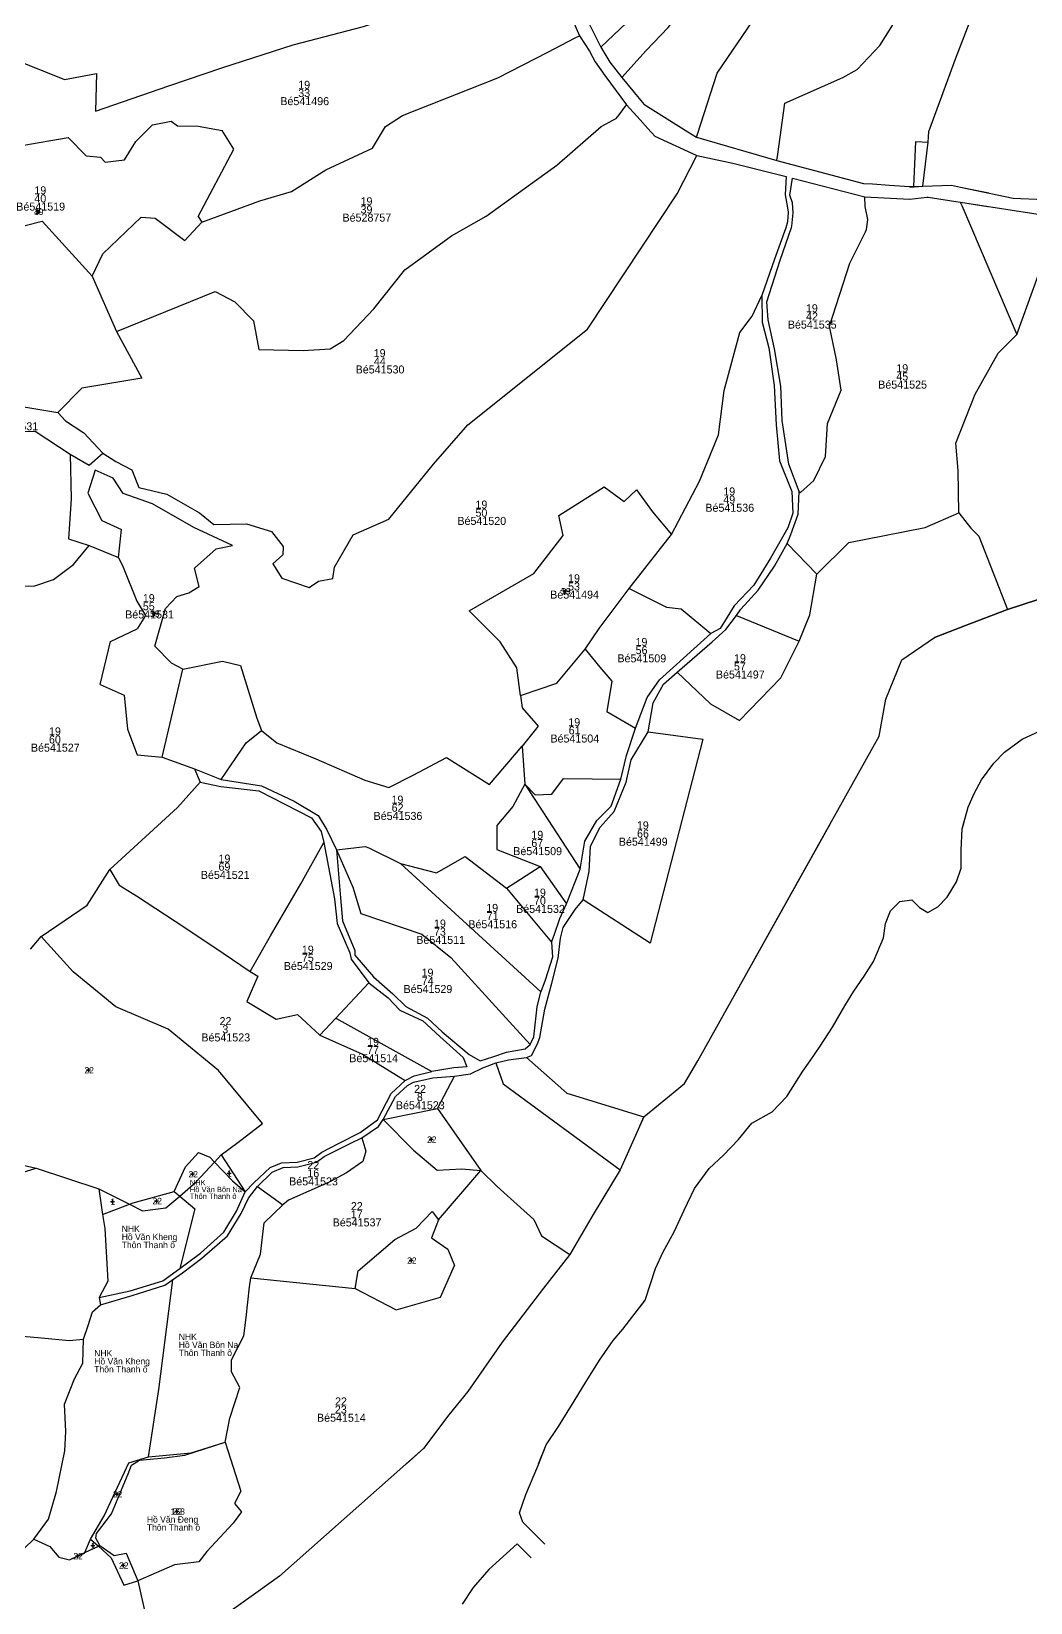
# Model space of a CAD drawing. Extents: x 542152 to 549455, y 1817764 to 1827825.
# Drawn here: x 545419 to 546044, y 1819713 to 1820695 of the extents above; entities that cross this region are included whole.
import ezdxf

# ---------------------------------------------------------------- set-up
doc = ezdxf.new("R2010")
doc.units = 0
for name, color, linetype in [('Level 10', 7, 'Continuous'), ('Level 11', 7, 'Continuous'), ('Level 15', 7, 'Continuous'), ('Level 19', 7, 'Continuous'), ('Level 20', 7, 'Continuous'), ('Level 23', 7, 'Continuous'), ('Level 30', 7, 'Continuous'), ('Level 32', 7, 'Continuous')]:
    doc.layers.add(name, color=color, linetype=linetype)

msp = doc.modelspace()

# ---------------------------------------------------------------- linework, layer by layer
at = {"layer": 'Level 10'}
for p, q in [((545515.12, 1820564.35), (545525.9, 1820575.88)), ((545523.47, 1820579.52), (545525.9, 1820575.88)), ((545457.39, 1820542.11), (545472.4, 1820507.58)), ((545443.53, 1820430.87), (545455.34, 1820424.03)), ((545501.05, 1820241.54), (545513.94, 1820296.64)), ((545418.67, 1820121.51), (545425.34, 1820129.55)), ((545639.13, 1820015.09), (545673.22, 1820021.88)), ((545673.22, 1820021.88), (545700.31, 1819983.13)), ((545533.78, 1819988.51), (545537.89, 1819992.98)), ((545537.89, 1819992.98), (545552.86, 1819969.82)), ((545375.91, 1819970.28), (545422.27, 1819984.66)), ((545422.27, 1819984.66), (545461.49, 1819971.77)), ((545461.49, 1819971.77), (545480.64, 1819962.15)), ((545461.49, 1819971.77), (545463.85, 1819955.71)), ((545512.01, 1819967.25), (545522.18, 1819975.89)), ((545560.68, 1819973.17), (545576.54, 1819961.84)), ((545463.85, 1819955.71), (545480.64, 1819962.15)), ((545508.48, 1819970.2), (545512.01, 1819967.25)), ((545463.73, 1819955.66), (545463.85, 1819955.71)), ((545556.53, 1819916.17), (545562.53, 1819930.84)), ((545501.55, 1819914.26), (545512.11, 1819921.88)), ((545555.58, 1819910.58), (545556.53, 1819916.17)), ((545454.73, 1819886.35), (545457.44, 1819894.99)), ((545481.93, 1819799.12), (545486.79, 1819802.3)), ((545481.93, 1819799.12), (545486.79, 1819802.3)), ((545481.93, 1819799.12), (545486.79, 1819802.3)), ((545486.79, 1819802.3), (545502.53, 1819803.61)), ((545486.79, 1819802.3), (545502.53, 1819803.61)), ((545486.79, 1819802.3), (545502.53, 1819803.61)), ((545452.73, 1819744.41), (545456.25, 1819752.81)), ((545452.73, 1819744.41), (545461.25, 1819748.36)), ((545456.25, 1819752.81), (545461.25, 1819748.36)), ((545461.25, 1819748.36), (545462.15, 1819748.78))]:
    msp.add_line(p, q, dxfattribs=at)
for points in [[(545382.37, 1820629.35), (545414.53, 1820624.08), (545442.22, 1820628.83), (545453.58, 1820617.32), (545462.54, 1820616.54), (545465.46, 1820613.43), (545477.6, 1820614.86), (545484.54, 1820626.34), (545494.91, 1820636.76), (545506.62, 1820639.03), (545510.63, 1820636.1), (545523.54, 1820635.97), (545538.45, 1820633.11)], [(545315.9, 1820525.6), (545338.78, 1820541.96), (545382.55, 1820565.38), (545426.07, 1820576.58), (545457.39, 1820542.11)], [(545464.05, 1820556.08), (545487.9, 1820578.92), (545496.66, 1820578.33)], [(545472.4, 1820507.58), (545488.39, 1820478.4), (545450.73, 1820472.23), (545435.8, 1820456.85)], [(545435.8, 1820456.85), (545440.52, 1820451.67), (545452.15, 1820444.29)], [(545383.33, 1820449.67), (545391.54, 1820451.04), (545399.44, 1820445.16), (545421.61, 1820445.25), (545443.53, 1820430.87)], [(545443.53, 1820430.87), (545444.21, 1820402.89), (545442.54, 1820378), (545455.38, 1820373.79)], [(545513.94, 1820296.64), (545506.81, 1820300.19), (545496.41, 1820310.94), (545503.08, 1820334.4), (545510.18, 1820341.99), (545517.64, 1820344.22), (545524.12, 1820348.16), (545521.21, 1820359.76), (545534.76, 1820371.77), (545544.91, 1820373.79), (545520.89, 1820384.99), (545495.04, 1820399.79), (545476.72, 1820406.32), (545470.37, 1820415.98), (545459.18, 1820420.86), (545454.66, 1820406.61), (545463.34, 1820389.55), (545475.53, 1820383.92)], [(545725.03, 1820280.05), (545722.75, 1820297.3), (545712.36, 1820313.65), (545692.93, 1820332.89), (545733.46, 1820356.3), (545751.69, 1820380.05), (545748.92, 1820392.58), (545777.41, 1820410.42)], [(545789.89, 1820401.36), (545797.48, 1820408.71), (545807.51, 1820394.8), (545819.32, 1820380.75)], [(545792.97, 1820346.95), (545794.43, 1820348.77), (545819.32, 1820380.75)], [(545370.01, 1820341.62), (545408.06, 1820348.42), (545421.53, 1820348.72), (545433.12, 1820352.51), (545445.65, 1820362.05), (545455.38, 1820373.79)], [(545473.7, 1820366.29), (545476.64, 1820360.25), (545485.15, 1820339.05), (545490.7, 1820329.98), (545485.5, 1820321.74)], [(545765.39, 1820308.96), (545774.11, 1820321.9), (545792.97, 1820346.95)], [(545725.03, 1820280.05), (545747.8, 1820287.8), (545765.39, 1820308.96)], [(545462.28, 1820286.87), (545477.25, 1820280.31), (545479.41, 1820258.95), (545485.47, 1820243.01), (545501.05, 1820241.54)], [(545537.89, 1819992.98), (545548.32, 1820000.82), (545563.81, 1820012.55), (545536.22, 1820045.66), (545504.83, 1820071.52), (545472.11, 1820085.49), (545445.34, 1820107.46), (545425.34, 1820129.55)], [(545370.92, 1820033.85), (545369.22, 1820020.49), (545390.65, 1819992.04), (545422.27, 1819984.66)], [(545639.13, 1820015.09), (545658.25, 1819995.89), (545672.93, 1819983.44), (545688.33, 1819984.24), (545700.31, 1819983.13)], [(545508.48, 1819970.2), (545515.55, 1819985.48), (545523.82, 1819994.48), (545530.87, 1819991.55), (545533.78, 1819988.51)], [(545533.78, 1819988.51), (545544.91, 1819976.85), (545552.86, 1819969.82)], [(545480.64, 1819962.15), (545482.93, 1819963.02), (545508.48, 1819970.2)], [(545480.64, 1819962.15), (545488.78, 1819958.06), (545503.42, 1819959.96), (545512.01, 1819967.25)], [(545502.7, 1819911.5), (545513.7, 1819919.29), (545525.77, 1819928.54), (545541.83, 1819942.38), (545550.49, 1819956.33), (545555.09, 1819965.99)], [(545512.01, 1819967.25), (545521.46, 1819959.35), (545512.11, 1819921.88)], [(545621.6, 1819909.5), (545623.53, 1819920.57), (545646.5, 1819940.08), (545659.92, 1819947.29), (545669.84, 1819957.64)], [(545673.86, 1819952.49), (545669.46, 1819941.15), (545679.64, 1819933.99), (545683.68, 1819923.93)], [(545492.56, 1819804.21), (545499.02, 1819846.46), (545507.61, 1819914.81)], [(545621.6, 1819909.5), (545647.37, 1819896.2), (545675.01, 1819904.17)], [(545440.89, 1819820.13), (545440.1, 1819837.24), (545446.32, 1819853.04), (545451.49, 1819862.73), (545451.87, 1819877.85)], [(545540.5, 1819813.38), (545550.17, 1819782.74), (545546.33, 1819775.11), (545550.63, 1819769.9), (545545.43, 1819762.83), (545529.01, 1819745.12), (545524.03, 1819738.6), (545508.83, 1819736.8), (545485.88, 1819726.76)], [(545540.5, 1819813.38), (545550.17, 1819782.74), (545546.33, 1819775.11), (545550.63, 1819769.9), (545545.43, 1819762.83), (545529.01, 1819745.12), (545524.03, 1819738.6), (545508.83, 1819736.8), (545485.88, 1819726.76)], [(545540.5, 1819813.38), (545550.17, 1819782.74), (545546.33, 1819775.11), (545550.63, 1819769.9), (545545.43, 1819762.83), (545529.01, 1819745.12), (545524.03, 1819738.6), (545508.83, 1819736.8), (545485.88, 1819726.76)], [(545492.56, 1819804.21), (545519.17, 1819806.82), (545540.5, 1819813.38)], [(545502.53, 1819803.61), (545515.13, 1819805.27), (545540.5, 1819813.38)], [(545502.53, 1819803.61), (545515.13, 1819805.27), (545540.5, 1819813.38)], [(545502.53, 1819803.61), (545515.13, 1819805.27), (545540.5, 1819813.38)], [(545456.25, 1819752.81), (545464.88, 1819767.39), (545480.21, 1819800.54), (545492.56, 1819804.21)], [(545462.15, 1819748.78), (545459.57, 1819753.48), (545459.92, 1819756.28), (545469.47, 1819768.71), (545479.75, 1819793.58), (545481.93, 1819799.12)], [(545462.15, 1819748.78), (545459.57, 1819753.48), (545459.92, 1819756.28), (545469.47, 1819768.71), (545479.75, 1819793.58), (545481.93, 1819799.12)], [(545462.15, 1819748.78), (545459.57, 1819753.48), (545459.92, 1819756.28), (545469.47, 1819768.71), (545479.75, 1819793.58), (545481.93, 1819799.12)], [(545420.85, 1819752.89), (545430.07, 1819765.34), (545435.01, 1819782.68)], [(545430.84, 1819748.24), (545436.47, 1819741.48), (545443.22, 1819740)], [(545461.25, 1819748.36), (545469.24, 1819741.26), (545477.04, 1819724.02), (545485.88, 1819726.76)], [(545462.15, 1819748.78), (545470.96, 1819742.64), (545478.62, 1819744.18), (545485.88, 1819726.76)], [(545462.15, 1819748.78), (545470.96, 1819742.64), (545478.62, 1819744.18), (545485.88, 1819726.76)], [(545462.15, 1819748.78), (545470.96, 1819742.64), (545478.62, 1819744.18), (545485.88, 1819726.76)], [(545443.22, 1819740), (545452.57, 1819744.03), (545452.73, 1819744.41)]]:
    msp.add_lwpolyline(points, dxfattribs=at)
at = {"layer": 'Level 11'}
for p, q in [((545422.92, 1820582.32), (545422.29, 1820582.32)), ((545423.54, 1820582.95), (545422.92, 1820582.32)), ((545422.92, 1820582.32), (545423.54, 1820581.7)), ((545423.54, 1820583.57), (545423.54, 1820582.95)), ((545424.17, 1820582.32), (545423.54, 1820582.95)), ((545423.54, 1820581.7), (545424.17, 1820582.32)), ((545423.54, 1820581.7), (545423.54, 1820581.07)), ((545424.79, 1820582.32), (545424.17, 1820582.32)), ((545752.36, 1820345.24), (545751.74, 1820345.24)), ((545752.99, 1820345.86), (545752.36, 1820345.24)), ((545752.36, 1820345.24), (545752.99, 1820344.61)), ((545752.99, 1820346.49), (545752.99, 1820345.86)), ((545753.61, 1820345.24), (545752.99, 1820345.86)), ((545752.99, 1820344.61), (545753.61, 1820345.24)), ((545752.99, 1820344.61), (545752.99, 1820343.99)), ((545754.24, 1820345.24), (545753.61, 1820345.24)), ((545495.44, 1820331.2), (545494.81, 1820331.2)), ((545496.06, 1820331.82), (545495.44, 1820331.2)), ((545495.44, 1820331.2), (545496.06, 1820330.57)), ((545496.06, 1820332.45), (545496.06, 1820331.82)), ((545496.69, 1820331.2), (545496.06, 1820331.82)), ((545496.06, 1820330.57), (545496.69, 1820331.2)), ((545496.06, 1820330.57), (545496.06, 1820329.95)), ((545497.31, 1820331.2), (545496.69, 1820331.2)), ((545454.42, 1820045.85), (545453.79, 1820045.85)), ((545455.04, 1820046.48), (545454.42, 1820045.85)), ((545454.42, 1820045.85), (545455.04, 1820045.23)), ((545455.04, 1820047.1), (545455.04, 1820046.48)), ((545455.67, 1820045.85), (545455.04, 1820046.48)), ((545455.04, 1820045.23), (545455.67, 1820045.85)), ((545455.04, 1820045.23), (545455.04, 1820044.6)), ((545456.29, 1820045.85), (545455.67, 1820045.85)), ((545668.58, 1820002.5), (545667.96, 1820002.5)), ((545669.21, 1820003.12), (545668.58, 1820002.5)), ((545668.58, 1820002.5), (545669.21, 1820001.88)), ((545669.21, 1820003.75), (545669.21, 1820003.12)), ((545669.83, 1820002.5), (545669.21, 1820003.12)), ((545669.21, 1820001.88), (545669.83, 1820002.5)), ((545669.21, 1820001.88), (545669.21, 1820001.25)), ((545670.46, 1820002.5), (545669.83, 1820002.5)), ((545520.08, 1819981.49), (545519.45, 1819980.86)), ((545520.08, 1819982.11), (545520.08, 1819981.49)), ((545520.7, 1819980.86), (545520.08, 1819981.49)), ((545542.34, 1819981.4), (545541.72, 1819981.4)), ((545542.97, 1819982.03), (545542.34, 1819981.4)), ((545542.34, 1819981.4), (545542.97, 1819980.78)), ((545542.97, 1819982.65), (545542.97, 1819982.03)), ((545543.59, 1819981.4), (545542.97, 1819982.03)), ((545542.97, 1819980.78), (545543.59, 1819981.4)), ((545544.22, 1819981.4), (545543.59, 1819981.4)), ((545519.45, 1819980.86), (545518.83, 1819980.86)), ((545519.45, 1819980.86), (545520.08, 1819980.24)), ((545520.08, 1819980.24), (545520.7, 1819980.86)), ((545520.08, 1819980.24), (545520.08, 1819979.61)), ((545521.33, 1819980.86), (545520.7, 1819980.86)), ((545542.97, 1819980.78), (545542.97, 1819980.15)), ((545469.45, 1819963.74), (545468.82, 1819963.74)), ((545470.07, 1819964.36), (545469.45, 1819963.74)), ((545469.45, 1819963.74), (545470.07, 1819963.11)), ((545470.07, 1819964.99), (545470.07, 1819964.36)), ((545470.7, 1819963.74), (545470.07, 1819964.36)), ((545470.07, 1819963.11), (545470.7, 1819963.74)), ((545470.07, 1819963.11), (545470.07, 1819962.49)), ((545471.32, 1819963.74), (545470.7, 1819963.74)), ((545496.97, 1819964.13), (545496.35, 1819964.13)), ((545497.6, 1819964.76), (545496.97, 1819964.13)), ((545496.97, 1819964.13), (545497.6, 1819963.51)), ((545497.6, 1819965.38), (545497.6, 1819964.76)), ((545498.22, 1819964.13), (545497.6, 1819964.76)), ((545497.6, 1819963.51), (545498.22, 1819964.13)), ((545497.6, 1819963.51), (545497.6, 1819962.88)), ((545498.85, 1819964.13), (545498.22, 1819964.13)), ((545656.11, 1819926.92), (545655.49, 1819926.92)), ((545656.74, 1819927.54), (545656.11, 1819926.92)), ((545656.11, 1819926.92), (545656.74, 1819926.29)), ((545656.74, 1819928.17), (545656.74, 1819927.54)), ((545657.36, 1819926.92), (545656.74, 1819927.54)), ((545656.74, 1819926.29), (545657.36, 1819926.92)), ((545656.74, 1819926.29), (545656.74, 1819925.67)), ((545657.99, 1819926.92), (545657.36, 1819926.92)), ((545472.18, 1819780.87), (545471.55, 1819780.87)), ((545472.8, 1819781.5), (545472.18, 1819780.87)), ((545472.18, 1819780.87), (545472.8, 1819780.25)), ((545472.8, 1819782.12), (545472.8, 1819781.5)), ((545473.43, 1819780.87), (545472.8, 1819781.5)), ((545472.8, 1819780.25), (545473.43, 1819780.87)), ((545472.8, 1819780.25), (545472.8, 1819779.62)), ((545474.05, 1819780.87), (545473.43, 1819780.87)), ((545509.64, 1819770.07), (545509.01, 1819770.07)), ((545510.26, 1819770.7), (545509.64, 1819770.07)), ((545509.64, 1819770.07), (545510.26, 1819769.45)), ((545510.26, 1819771.32), (545510.26, 1819770.7)), ((545510.89, 1819770.07), (545510.26, 1819770.7)), ((545510.26, 1819769.45), (545510.89, 1819770.07)), ((545510.26, 1819769.45), (545510.26, 1819768.82)), ((545511.51, 1819770.07), (545510.89, 1819770.07)), ((545457.1, 1819748.61), (545456.48, 1819748.61)), ((545457.73, 1819749.24), (545457.1, 1819748.61)), ((545457.1, 1819748.61), (545457.73, 1819747.99)), ((545457.73, 1819749.86), (545457.73, 1819749.24)), ((545458.35, 1819748.61), (545457.73, 1819749.24)), ((545457.73, 1819747.99), (545458.35, 1819748.61)), ((545457.73, 1819747.99), (545457.73, 1819747.36)), ((545458.98, 1819748.61), (545458.35, 1819748.61)), ((545447.54, 1819742.21), (545446.91, 1819742.21)), ((545448.16, 1819742.83), (545447.54, 1819742.21)), ((545447.54, 1819742.21), (545448.16, 1819741.58)), ((545448.16, 1819743.46), (545448.16, 1819742.83)), ((545448.79, 1819742.21), (545448.16, 1819742.83)), ((545448.16, 1819741.58), (545448.79, 1819742.21)), ((545448.16, 1819741.58), (545448.16, 1819740.96)), ((545449.41, 1819742.21), (545448.79, 1819742.21)), ((545476.03, 1819736.4), (545475.4, 1819736.4)), ((545476.65, 1819737.03), (545476.03, 1819736.4)), ((545476.03, 1819736.4), (545476.65, 1819735.78)), ((545476.65, 1819737.65), (545476.65, 1819737.03)), ((545477.28, 1819736.4), (545476.65, 1819737.03)), ((545476.65, 1819735.78), (545477.28, 1819736.4)), ((545476.65, 1819735.78), (545476.65, 1819735.15)), ((545477.9, 1819736.4), (545477.28, 1819736.4))]:
    msp.add_line(p, q, dxfattribs=at)
for centre in [(545423.54, 1820582.32), (545752.99, 1820345.24), (545496.06, 1820331.2), (545455.04, 1820045.85), (545669.21, 1820002.5), (545542.97, 1819981.4), (545520.08, 1819980.86), (545470.07, 1819963.74), (545497.6, 1819964.13), (545656.74, 1819926.92), (545472.8, 1819780.87), (545510.26, 1819770.07), (545457.73, 1819748.61), (545448.16, 1819742.21), (545476.65, 1819736.4)]:
    msp.add_circle(centre, 0.15, dxfattribs=at)
at = {"layer": 'Level 23'}
for p, q in [((545742.31, 1820737.35), (545761.97, 1820692.41)), ((545763.17, 1820709.35), (545775.32, 1820685.31)), ((545835.01, 1820629), (545885.3, 1820614.53)), ((545968.32, 1820597.72), (545976.51, 1820598.49)), ((545970.84, 1820598.11), (545976.51, 1820598.49)), ((546000, 1820597.81), (546017.78, 1820594.13)), ((545999.95, 1820588.41), (546000, 1820588.4)), ((546000, 1820588.4), (546054.05, 1820580)), ((546000, 1820588.4), (546017.1, 1820585.74)), ((545521.33, 1820234.2), (545538.02, 1820227.58)), ((545521.33, 1820234.2), (545524.88, 1820225.94)), ((545753.8, 1820149.93), (545762.29, 1820171.54)), ((545555.09, 1819965.99), (545560.68, 1819973.17)), ((545461.76, 1819903.77), (545462.52, 1819899.34))]:
    msp.add_line(p, q, dxfattribs=at)
for points in [[(545761.97, 1820692.41), (545765.46, 1820686.87), (545768.09, 1820682.69), (545771.67, 1820676.02), (545777.74, 1820667.58), (545791.21, 1820649.22)], [(545775.32, 1820685.31), (545780.97, 1820675.98), (545788.35, 1820666.23)], [(545788.35, 1820666.23), (545802.12, 1820649.68), (545829.61, 1820632.4), (545835.01, 1820629)], [(545791.21, 1820649.22), (545799.83, 1820639.77), (545804.69, 1820634.46), (545808.99, 1820629.74), (545835.18, 1820617.61)], [(545835.18, 1820617.61), (545857.74, 1820612.8), (545891.16, 1820604.33), (545890.38, 1820592.95), (545891.72, 1820586.12), (545892.36, 1820582.14), (545891.96, 1820576.16), (545890.95, 1820572.35), (545883.81, 1820552.78), (545875.85, 1820530)], [(545885.3, 1820614.53), (545895.5, 1820611.82), (545939.54, 1820600.13), (545945.13, 1820599.76), (545955.69, 1820599.05), (545968.13, 1820598.28), (545970.84, 1820598.11)], [(545899.19, 1820407.64), (545892.82, 1820424.65), (545888.67, 1820452), (545887.69, 1820473.34), (545883.81, 1820496.83), (545879.91, 1820514.85), (545878.96, 1820526.11), (545887.25, 1820552.19), (545894.43, 1820572.53), (545894.7, 1820573.41), (545895.46, 1820581.77), (545895.01, 1820588.07), (545893.33, 1820592.73), (545895.09, 1820603.45), (545940.31, 1820591.62)], [(545940.31, 1820591.62), (545968.42, 1820590.22), (545979.01, 1820591.49), (545979.83, 1820591.59), (545999.95, 1820588.41)], [(545976.51, 1820598.49), (545994.35, 1820598.98), (546000, 1820597.81)], [(546000, 1820597.81), (546032.98, 1820590.98), (546052.39, 1820590.11)], [(545875.85, 1820530), (545876.2, 1820513.31), (545880.28, 1820497.3), (545883.7, 1820473.82), (545884.87, 1820449.3), (545886.93, 1820426.73), (545894.7, 1820407.61), (545895.18, 1820394.11), (545892.12, 1820384.93), (545881.28, 1820365.99), (545870.84, 1820349.03), (545858.57, 1820336.04), (545849.82, 1820321.97), (545844.03, 1820318.91)], [(545891.66, 1820375.08), (545893.97, 1820380.67), (545898.63, 1820393.49), (545899.19, 1820407.64)], [(545859.96, 1820330.13), (545862.66, 1820333.97), (545873.68, 1820345.93), (545883.8, 1820360.87), (545891.66, 1820375.08)], [(545823.06, 1820294.76), (545844.84, 1820313.61), (545853.48, 1820321.28), (545859.96, 1820330.13)], [(545796.97, 1820259.68), (545804.25, 1820278.78), (545811.97, 1820289.89), (545844.03, 1820318.91)], [(545804.91, 1820257.3), (545807.86, 1820275.59), (545814.4, 1820287.2), (545823.06, 1820294.76)], [(545764.11, 1820152.42), (545767.95, 1820170.01), (545768.72, 1820185.98), (545774.82, 1820197.87), (545783.56, 1820207.53), (545791.12, 1820225.91), (545794.22, 1820239.8), (545804.91, 1820257.3)], [(545787.66, 1820227.77), (545791.19, 1820242.65), (545796.97, 1820259.68)], [(545538.02, 1820227.58), (545563.22, 1820223.73), (545583.56, 1820214.13), (545598.47, 1820205.09), (545604, 1820196.06), (545609.92, 1820183.67)], [(545762.29, 1820171.54), (545765.29, 1820189.05), (545772.79, 1820201.87), (545781.72, 1820210.85), (545787.66, 1820227.77)], [(545524.88, 1820225.94), (545537.78, 1820223.26), (545561.45, 1820220.4), (545594.4, 1820203.56), (545600.37, 1820195.09), (545602.12, 1820188.27)], [(545602.12, 1820188.27), (545608.72, 1820153.11), (545610.51, 1820137.5), (545618.29, 1820119.22), (545619.2, 1820115.29), (545630.13, 1820100.41)], [(545609.92, 1820183.67), (545612.58, 1820153.56), (545613.75, 1820139.28), (545621.46, 1820120.68), (545621.42, 1820117.82), (545633.09, 1820104.33), (545645.17, 1820093.7), (545653.38, 1820085.75), (545666.81, 1820078.38), (545676.16, 1820069.84), (545693.05, 1820055.66), (545699.85, 1820051.72), (545707.7, 1820054.3), (545716.21, 1820057.2), (545727.93, 1820059.19), (545731.04, 1820061.97)], [(545728.78, 1820053.76), (545731.82, 1820055.06), (545735.46, 1820062.01), (545737.21, 1820066.43), (545740.3, 1820084.03), (545744.54, 1820100.37), (545748.48, 1820115.89), (545750.04, 1820128.47), (545751.76, 1820135.14), (545759.31, 1820146.3), (545764.11, 1820152.42)], [(545744.32, 1820125.86), (545746.03, 1820130.29), (545749.57, 1820140.73), (545753.8, 1820149.93)], [(545744.32, 1820125.86), (545745.08, 1820116.48), (545740.47, 1820102.16), (545737.68, 1820094.85)], [(545630.13, 1820100.41), (545642.37, 1820091.15), (545649.67, 1820083.44), (545664.08, 1820076.78), (545674.55, 1820067.05), (545689.18, 1820053.87), (545691.47, 1820048.09), (545683.39, 1820047.37), (545669.66, 1820045.12)], [(545731.04, 1820061.97), (545733.3, 1820066.82), (545735.42, 1820085.6), (545737.68, 1820094.85)], [(545683.84, 1820042.18), (545693.7, 1820043.62), (545701.44, 1820047.35), (545709.58, 1820050.42)], [(545709.58, 1820050.42), (545717.55, 1820052.33), (545728.78, 1820053.76)], [(545639.13, 1820015.09), (545646.86, 1820029.4), (545654.34, 1820036.25), (545658.06, 1820038.43), (545670.2, 1820041.17), (545683.84, 1820042.18)], [(545653.01, 1820039.55), (545658.56, 1820042.3), (545669.66, 1820045.12)], [(545552.86, 1819969.82), (545558.28, 1819975.42), (545568.57, 1819985.05), (545575.73, 1819988.01), (545585.38, 1819988.44), (545596.05, 1819991.2), (545600.92, 1819994.74), (545611.21, 1820000), (545624.82, 1820006.96), (545635.69, 1820014.82), (545644.19, 1820031.4), (545653.01, 1820039.55)], [(545625.93, 1820003.64), (545636.29, 1820010.81), (545639.13, 1820015.09)], [(545560.68, 1819973.17), (545569.73, 1819982.17), (545576.7, 1819985.12), (545585.86, 1819985.49), (545597.52, 1819988.43), (545602.23, 1819991.93), (545618.56, 1820000), (545625.93, 1820003.64)], [(545512.11, 1819921.88), (545525.04, 1819931.65), (545539.51, 1819944.7), (545547.59, 1819957.8), (545552.86, 1819969.82)], [(545461.76, 1819903.77), (545480.98, 1819907.97), (545501.55, 1819914.26)], [(545462.52, 1819899.34), (545482.36, 1819905.05), (545502.7, 1819911.5)]]:
    msp.add_lwpolyline(points, dxfattribs=at)
at = {"layer": 'Level 30'}
for p, q in [((545976.51, 1820598.49), (545979.88, 1820625.81)), ((545496.66, 1820578.33), (545515.12, 1820564.35)), ((545457.39, 1820542.11), (545464.05, 1820556.08)), ((545410.86, 1820461.11), (545435.8, 1820456.85)), ((545452.15, 1820444.29), (545463.99, 1820431.62)), ((545455.34, 1820424.03), (545463.99, 1820431.62)), ((545777.41, 1820410.42), (545789.89, 1820401.36)), ((545473.7, 1820366.29), (545475.53, 1820383.92)), ((545891.66, 1820375.08), (545910.2, 1820355.89)), ((545455.38, 1820373.79), (545473.7, 1820366.29)), ((545859.96, 1820330.13), (545899.19, 1820314.07)), ((545726.02, 1820248.43), (545727.84, 1820224.58)), ((545501.05, 1820241.54), (545521.33, 1820234.2)), ((545727.84, 1820224.58), (545762.29, 1820171.54)), ((545650.04, 1820175.08), (545737.68, 1820094.85)), ((545716.37, 1820159.67), (545737.33, 1820173.16)), ((545737.33, 1820173.16), (545753.8, 1820149.93)), ((545716.37, 1820159.67), (545744.32, 1820125.86)), ((545609.61, 1820078.53), (545630.13, 1820100.41)), ((545599.51, 1820067.77), (545609.61, 1820078.53)), ((545609.61, 1820078.53), (545669.66, 1820045.12)), ((545673.22, 1820021.88), (545683.84, 1820042.18)), ((545522.18, 1819975.89), (545533.78, 1819988.51)), ((545673.86, 1819952.49), (545700.31, 1819983.13)), ((545669.84, 1819957.64), (545673.86, 1819952.49)), ((545675.01, 1819904.17), (545683.68, 1819923.93)), ((545556.53, 1819916.17), (545621.6, 1819909.5)), ((545457.44, 1819894.99), (545462.52, 1819899.34)), ((545451.87, 1819877.85), (545454.73, 1819886.35)), ((545420.85, 1819752.89), (545430.84, 1819748.24)), ((545443.22, 1819740), (545452.73, 1819744.41))]:
    msp.add_line(p, q, dxfattribs=at)
for points in [[(545775.32, 1820685.31), (545791.37, 1820700.56), (545828.35, 1820744.47), (545841.18, 1820766.58), (545864.64, 1820819.72), (545892.3, 1820882.49), (545896.42, 1820897.06)], [(545788.35, 1820666.23), (545803.51, 1820683.21), (545817.42, 1820697.65), (545844.53, 1820733.65), (545868.09, 1820774.6), (545877.05, 1820791.65), (545888.23, 1820821.95), (545890.95, 1820835.11), (545901.28, 1820848.27), (545905.63, 1820861.89), (545908.74, 1820871.88)], [(545835.01, 1820629), (545835.63, 1820630.9), (545847.99, 1820668.91), (545876.56, 1820710.79), (545900.04, 1820758.82), (545912.18, 1820795.11), (545917.19, 1820806.52), (545923.37, 1820824.99), (545931.15, 1820861.32), (545931.85, 1820871.29)], [(545979.88, 1820625.81), (545980.28, 1820632.58), (545997.39, 1820678.96), (546008.31, 1820707.46), (546010.35, 1820711.84), (546022.51, 1820729.63), (546024.82, 1820738.39), (546029.44, 1820777.93), (546030.2, 1820796.22), (546024.75, 1820813.05), (546032.31, 1820857.77)], [(545885.3, 1820614.53), (545885.83, 1820618.32), (545890.34, 1820650.33), (545926.62, 1820666.37), (545935.39, 1820671.38), (545949.64, 1820686.39), (545966.22, 1820712.8), (545969.05, 1820720.07), (545969.3, 1820728.38), (545966.49, 1820741.76), (545966.93, 1820745.27), (545969.44, 1820751.56), (545972.05, 1820758.85), (545973.82, 1820771.6), (545973.91, 1820774.17), (545974.97, 1820810.88), (545970.92, 1820819.23), (545970.2, 1820823.59), (545971.06, 1820825.71), (545980.4, 1820849.52)], [(545275.17, 1820733.91), (545325.19, 1820712.19), (545338.27, 1820705.59), (545439.94, 1820665.09), (545460.01, 1820668.79), (545459.43, 1820645.16), (545505.16, 1820661), (545539.01, 1820672.52), (545582.99, 1820686.64), (545626.9, 1820698.11), (545705.53, 1820725.03), (545739.77, 1820736.5), (545742.31, 1820737.35)], [(545525.9, 1820575.88), (545562.1, 1820589.23), (545581.82, 1820595), (545603.45, 1820608.61), (545632.49, 1820622.12), (545640.74, 1820635.61), (545651.23, 1820642.62), (545710.97, 1820666.02), (545742.08, 1820682.03), (545759.31, 1820691.02), (545761.97, 1820692.41)], [(545472.4, 1820507.58), (545534.25, 1820532.53), (545546.41, 1820526), (545558.13, 1820514.16), (545561.49, 1820496.38), (545589.24, 1820495.59), (545606.07, 1820496.8), (545614.5, 1820502), (545633.34, 1820521.73), (545652.74, 1820546.15), (545681.92, 1820567.43), (545703.5, 1820579.73), (545747.8, 1820611.48), (545775.4, 1820635.59), (545783.2, 1820639.78), (545784.93, 1820640.71), (545786.65, 1820643.04), (545791.21, 1820649.22)], [(545523.47, 1820579.52), (545545.88, 1820621.45), (545538.45, 1820633.11)], [(545970.84, 1820598.11), (545972.13, 1820626.23), (545979.88, 1820625.81)], [(545463.99, 1820431.62), (545471.98, 1820426.3), (545482.16, 1820421.17), (545486.42, 1820409.98), (545503.92, 1820405.95), (545524.44, 1820394.26), (545533.35, 1820386.97), (545553.84, 1820387.27), (545569.34, 1820382.49), (545576.59, 1820373.22), (545576.56, 1820367.96), (545570.24, 1820362.39), (545575.93, 1820353.35), (545593, 1820347.52), (545598.77, 1820351.51), (545607.77, 1820353.25), (545608.84, 1820360.33), (545620.51, 1820380.4), (545642.7, 1820390.34), (545670.6, 1820424.75), (545692.17, 1820449.33), (545766.97, 1820509.06), (545822.9, 1820593.54), (545835.18, 1820617.61)], [(545899.19, 1820407.64), (545900.15, 1820406.95), (545908.32, 1820414.38), (545915.59, 1820429.43), (545916.87, 1820449.99), (545925.47, 1820470.93), (545922.58, 1820489.91), (545918.09, 1820510.87), (545930.87, 1820550.35), (545940.78, 1820569.84), (545941.24, 1820571.29), (545942.17, 1820577.61), (545940.45, 1820585.73), (545940.31, 1820591.62)], [(545999.95, 1820588.41), (546000.86, 1820586.29), (546035.37, 1820505.78)], [(546035.37, 1820505.78), (546048.71, 1820542.53), (546054.03, 1820579.89), (546054.05, 1820580)], [(545819.32, 1820380.75), (545836.86, 1820414.13), (545848.89, 1820442.99), (545852.35, 1820470.65), (545862.18, 1820506.99), (545869.8, 1820517.08), (545875.85, 1820530)], [(545999.01, 1820394.2), (545998.65, 1820420.7), (545997.19, 1820437.75), (546009.24, 1820468.33), (546023.56, 1820494.06), (546035.37, 1820505.78)], [(545910.2, 1820355.89), (545930.17, 1820375.8), (545952.48, 1820379.98), (545977.89, 1820385.08), (545999.01, 1820394.2)], [(545999.01, 1820394.2), (546006.46, 1820384.71), (546011.48, 1820379.65), (546029.46, 1820333.73)], [(545899.19, 1820314.07), (545905.84, 1820330.53), (545910.2, 1820355.89)], [(545792.97, 1820346.95), (545816.21, 1820335.25), (545825.5, 1820334.3), (545844.03, 1820318.91)], [(545462.28, 1820286.87), (545468.69, 1820313.8), (545485.5, 1820321.74)], [(545765.39, 1820308.96), (545774.7, 1820297.89), (545782.04, 1820289.09), (545778.91, 1820270.02), (545796.97, 1820259.68)], [(545823.06, 1820294.76), (545843.84, 1820274.9), (545861.9, 1820264.42), (545887.76, 1820291.17), (545899.19, 1820314.07)], [(545513.94, 1820296.64), (545538.86, 1820301.46), (545550.03, 1820298.85), (545560.31, 1820265.92), (545563.08, 1820258.23)], [(545725.03, 1820280.05), (545726.09, 1820272.4), (545736.07, 1820260.99), (545726.02, 1820248.43)], [(545538.02, 1820227.58), (545553.56, 1820250.43), (545563.08, 1820258.23)], [(545563.08, 1820258.23), (545572.69, 1820250.4), (545597.1, 1820240.49), (545627.77, 1820227.16), (545642.76, 1820222.68), (545658.03, 1820230.28), (545678.7, 1820241.4), (545705.6, 1820224.51), (545726.02, 1820248.43)], [(545804.91, 1820257.3), (545839.07, 1820252.75), (545806.16, 1820125.38), (545764.11, 1820152.42)], [(545727.84, 1820224.58), (545734.16, 1820217.93), (545744.71, 1820218.45), (545751.98, 1820228.25), (545787.66, 1820227.77)], [(545468.31, 1820171.24), (545510.54, 1820210.16), (545524.88, 1820225.94)], [(545727.84, 1820224.58), (545720.2, 1820210.81), (545710.25, 1820198.76), (545710.22, 1820183.9), (545737.33, 1820173.16)], [(545556.15, 1820107.63), (545568.84, 1820129.94), (545587.8, 1820162.41), (545602.12, 1820188.27)], [(545609.92, 1820183.67), (545627.9, 1820185.65), (545630.14, 1820184.95), (545650.04, 1820175.08)], [(545609.92, 1820183.67), (545620.13, 1820160.33), (545625.28, 1820143.78), (545663.34, 1820130.88), (545681.49, 1820116.41), (545731.04, 1820061.97)], [(545650.04, 1820175.08), (545672.46, 1820169.34), (545690.4, 1820179.36), (545716.37, 1820159.67)], [(545425.34, 1820129.55), (545454.08, 1820149.12), (545468.31, 1820171.24)], [(545468.31, 1820171.24), (545474.16, 1820161.64), (545485.09, 1820154.96), (545515.24, 1820135.03), (545539.22, 1820119.02), (545556.15, 1820107.63)], [(545556.15, 1820107.63), (545560.81, 1820104.59), (545553.97, 1820088.9), (545572.32, 1820077.74), (545585.72, 1820080.77), (545599.51, 1820067.77)], [(545599.51, 1820067.77), (545626.21, 1820055.94), (545653.01, 1820039.55)], [(545709.58, 1820050.42), (545714.12, 1820037.45), (545787.4, 1819983.61)], [(545728.78, 1820053.76), (545753.93, 1820031.66), (545802.08, 1820016.75)], [(545625.93, 1820003.64), (545628.29, 1819995.37), (545626.54, 1819988.92), (545616.24, 1819981.7), (545605.44, 1819976.01), (545580.08, 1819964.75), (545576.54, 1819961.84)], [(545700.31, 1819983.13), (545710.37, 1819973.16), (545733.47, 1819952.66), (545738.2, 1819942.5), (545755.89, 1819930.63)], [(545562.53, 1819930.84), (545564.74, 1819950.49), (545576.54, 1819961.84)], [(545463.85, 1819955.71), (545465.14, 1819946.97), (545466.99, 1819914.13), (545461.76, 1819903.77)], [(545540.5, 1819813.38), (545543.24, 1819828.38), (545549.64, 1819847.69), (545544.43, 1819857.36), (545544.39, 1819864.82), (545552.18, 1819879.89), (545553.51, 1819891.33), (545555.58, 1819910.58)], [(545280.72, 1819830.37), (545328.81, 1819852.76), (545344.27, 1819859.72), (545368.44, 1819874.42), (545376.2, 1819877.97), (545387.84, 1819879.95), (545397.8, 1819876.4), (545413.82, 1819879.68), (545425.64, 1819878.62), (545442.85, 1819876.96), (545451.87, 1819877.85)], [(545435.01, 1819782.68), (545440.13, 1819807.93), (545440.89, 1819820.13)], [(545342.64, 1819685.6), (545352.31, 1819705.79), (545376.29, 1819736.43), (545388.72, 1819752.01), (545391.32, 1819751.44), (545409.28, 1819741.86), (545420.85, 1819752.89)], [(545485.88, 1819726.76), (545490.73, 1819705.55), (545461.57, 1819682.25), (545468.76, 1819653.13)]]:
    msp.add_lwpolyline(points, dxfattribs=at)
at = {"layer": 'Level 32'}
msp.add_line((545802.08, 1820016.75), (545787.4, 1819983.61), dxfattribs=at)
for points in [[(546029.46, 1820333.73), (546058.3, 1820343.16), (546079.34, 1820342.34), (546108.48, 1820343.05), (546134.68, 1820337.51), (546146.84, 1820331.55), (546168.49, 1820325.17), (546195.29, 1820316.39), (546200, 1820314.09)], [(546134.68, 1820337.51), (546108.48, 1820343.05), (546079.34, 1820342.34), (546058.3, 1820343.16), (546029.46, 1820333.73)], [(545802.08, 1820016.75), (545818.09, 1820029.98), (545827.52, 1820037.5), (545835.82, 1820051.79), (545949.27, 1820254.58), (545953.41, 1820277.85), (545963.48, 1820302.41), (545983.89, 1820316.37), (546005.91, 1820324.9), (546029.46, 1820333.73)], [(546029.46, 1820333.73), (546005.91, 1820324.9), (545983.89, 1820316.37)], [(545800, 1820012.05), (545802.08, 1820016.75), (545818.09, 1820029.98), (545827.52, 1820037.5), (545835.82, 1820051.79), (545949.27, 1820254.58), (545953.41, 1820277.85), (545963.48, 1820302.41), (545983.89, 1820316.37)], [(545736.39, 1819800), (545741.08, 1819811.87), (545748.71, 1819823.18), (545757, 1819836.41), (545765.44, 1819850.41), (545774.35, 1819864.71), (545782.99, 1819877), (545789.01, 1819884.02), (545802.94, 1819902.12), (545809.35, 1819921.97), (545814.24, 1819932.34), (545821.11, 1819944.91), (545827.38, 1819958.42), (545833.89, 1819971.95), (545842.89, 1819984.4), (545851.84, 1819992.87), (545861.28, 1820002.52), (545869.66, 1820012.79), (545882.38, 1820019.83), (545891.44, 1820029.56), (545901.43, 1820045.22), (545906, 1820051.83), (545912.4, 1820061), (545919.98, 1820072.79), (545927.74, 1820086.22), (545933.4, 1820095.31), (545939.77, 1820104.73), (545945.67, 1820113.84), (545952.04, 1820128.6), (545953.23, 1820137.67), (545956.42, 1820145.6), (545962.09, 1820151.34), (545969.66, 1820152.46), (545974.44, 1820147.55), (545979.62, 1820144.55), (545985.93, 1820148), (545991.81, 1820154.01), (545997.52, 1820163.73), (546000.41, 1820172.12), (546000.48, 1820183.42), (546001.19, 1820196.66), (546004.95, 1820210.37), (546008.57, 1820218.85), (546013.17, 1820227.45), (546020.92, 1820237.77), (546027.56, 1820244.74), (546038.56, 1820252.7), (546049.87, 1820257.97)], [(545800, 1819898.3), (545802.94, 1819902.12), (545809.35, 1819921.97), (545814.24, 1819932.34), (545821.11, 1819944.91), (545827.38, 1819958.42), (545833.89, 1819971.95), (545842.89, 1819984.4), (545851.84, 1819992.87), (545861.28, 1820002.52), (545869.66, 1820012.79), (545882.38, 1820019.83), (545891.44, 1820029.56), (545901.43, 1820045.22), (545906, 1820051.83), (545912.4, 1820061), (545919.98, 1820072.79), (545927.74, 1820086.22), (545933.4, 1820095.31), (545939.77, 1820104.73), (545945.67, 1820113.84), (545952.04, 1820128.6), (545953.23, 1820137.67), (545956.42, 1820145.6), (545962.09, 1820151.34), (545969.66, 1820152.46), (545974.44, 1820147.55), (545979.62, 1820144.55), (545985.93, 1820148), (545991.81, 1820154.01), (545997.52, 1820163.73), (546000.41, 1820172.12), (546000.48, 1820183.42), (546001.19, 1820196.66), (546004.95, 1820210.37), (546008.57, 1820218.85), (546013.17, 1820227.45), (546020.92, 1820237.77), (546027.56, 1820244.74), (546038.56, 1820252.7), (546049.87, 1820257.97)], [(545740.25, 1819749.7), (545726.41, 1819763.41), (545724.38, 1819769.25), (545728.39, 1819780.76), (545735.79, 1819798.48), (545741.08, 1819811.87), (545748.71, 1819823.18), (545757, 1819836.41), (545765.44, 1819850.41), (545774.35, 1819864.71), (545782.99, 1819877), (545789.01, 1819884.02), (545802.94, 1819902.12), (545809.35, 1819921.97), (545814.24, 1819932.34), (545821.11, 1819944.91), (545827.38, 1819958.42), (545833.89, 1819971.95), (545842.89, 1819984.4), (545851.84, 1819992.87), (545861.28, 1820002.52), (545869.66, 1820012.79), (545882.38, 1820019.83), (545891.44, 1820029.56), (545901.43, 1820045.22), (545906, 1820051.83), (545912.4, 1820061), (545919.98, 1820072.79), (545927.74, 1820086.22), (545933.4, 1820095.31), (545939.77, 1820104.73), (545945.67, 1820113.84), (545952.04, 1820128.6), (545953.23, 1820137.67), (545956.42, 1820145.6), (545962.09, 1820151.34), (545969.66, 1820152.46), (545974.44, 1820147.55), (545979.62, 1820144.55), (545985.93, 1820148), (545991.81, 1820154.01), (545997.52, 1820163.73), (546000.41, 1820172.12), (546000.48, 1820183.42), (546001.19, 1820196.66), (546002.11, 1820200)], [(545802.08, 1820016.75), (545818.09, 1820029.98), (545827.52, 1820037.5), (545835.82, 1820051.79), (545918.74, 1820200)], [(545802.08, 1820016.75), (545787.4, 1819983.61), (545770.55, 1819955.64), (545755.89, 1819930.63), (545739.41, 1819909.66), (545713.66, 1819876), (545692.18, 1819845.08), (545680.28, 1819830.57), (545664.31, 1819809.4), (545653.7, 1819800)], [(545787.4, 1819983.61), (545770.55, 1819955.64), (545755.89, 1819930.63)], [(545755.89, 1819930.63), (545739.41, 1819909.66), (545713.66, 1819876), (545692.18, 1819845.08), (545680.28, 1819830.57), (545664.31, 1819809.4), (545574.36, 1819729.68), (545561.11, 1819720.14), (545545.77, 1819709.38), (545528.77, 1819700.27), (545468.76, 1819653.13)], [(545731.61, 1819741.17), (545723, 1819749.86), (545705.23, 1819733.92), (545695.36, 1819722.61), (545688.48, 1819712.26)]]:
    msp.add_lwpolyline(points, dxfattribs=at)

# ---------------------------------------------------------------- texts
at = {"layer": 'Level 15'}
for s, height, p in [('NHK', 3.392, (545518.35, 1819973.94)), ('Hồ Văn Bôn Na', 3.3925, (545518.35, 1819969.69)), ('Thôn Thanh ô', 3.3925, (545518.35, 1819965.45)), ('NHK', 4, (545475.75, 1819944.72)), ('Hồ Văn Kheng', 4, (545475.75, 1819939.72)), ('Thôn Thanh ô', 4, (545475.75, 1819934.72)), ('NHK', 4, (545511.41, 1819877.27)), ('Hồ Văn Bôn Na', 4, (545511.41, 1819872.27)), ('NHK', 4, (545458.59, 1819867.02)), ('Hồ Văn Kheng', 4, (545458.59, 1819862.02)), ('Thôn Thanh ô', 4, (545511.41, 1819867.27)), ('Thôn Thanh ô', 4, (545458.59, 1819857.02)), ('Hồ Văn Đeng', 4, (545491.47, 1819763.17)), ('Thôn Thanh ô', 4, (545491.47, 1819758.17))]:
    msp.add_text(s, height=height, dxfattribs=at).set_placement(p)
at = {"layer": 'Level 19'}
for s, p in [('40', (545420.92, 1820580.32)), ('19', (545420.95, 1820580.32)), ('53', (545750.44, 1820343.24)), ('19', (545750.4, 1820343.24)), ('55', (545493.51, 1820329.2)), ('19', (545493.47, 1820329.2)), ('22', (545452.43, 1820043.85)), ('22', (545666.6, 1820000.5)), ('22', (545517.47, 1819978.86)), ('1', (545541.67, 1819979.4)), ('1', (545468.77, 1819961.74)), ('22', (545494.99, 1819962.13)), ('22', (545654.13, 1819924.92)), ('22', (545470.19, 1819778.87)), ('158', (545506.33, 1819768.07)), ('22', (545507.65, 1819768.07)), ('1', (545456.43, 1819746.61)), ('22', (545445.55, 1819740.21)), ('22', (545474.04, 1819734.4))]:
    msp.add_text(s, height=4, dxfattribs=at).set_placement(p)
at = {"layer": 'Level 20'}
for s, p in [('33', (545586.09, 1820654.11)), ('33', (545586.09, 1820654.11)), ('19', (545586.09, 1820659.22)), ('19', (545586.09, 1820659.22)), ('Bé541496', (545574.9, 1820649.02)), ('Bé541496', (545574.9, 1820649.02)), ('40', (545421.15, 1820588.21)), ('19', (545421.15, 1820593.31)), ('19', (545625.05, 1820586.43)), ('19', (545625.05, 1820586.43)), ('Bé541519', (545409.86, 1820583.11)), ('Bé528757', (545613.75, 1820576.23)), ('Bé528757', (545613.75, 1820576.23)), ('39', (545625.05, 1820581.33)), ('39', (545625.05, 1820581.33)), ('19', (545903.43, 1820519.58)), ('19', (545903.43, 1820519.58)), ('Bé541535', (545892.14, 1820509.38)), ('Bé541535', (545892.14, 1820509.38)), ('42', (545903.52, 1820514.48)), ('42', (545903.52, 1820514.48)), ('19', (545633.26, 1820491.54)), ('19', (545633.26, 1820491.54)), ('Bé541530', (545621.98, 1820481.34)), ('Bé541530', (545621.98, 1820481.34)), ('44', (545633.38, 1820486.44)), ('44', (545633.38, 1820486.44)), ('45', (545959.93, 1820476.98)), ('45', (545959.93, 1820476.98)), ('19', (545959.93, 1820482.08)), ('19', (545959.93, 1820482.08)), ('Bé541525', (545948.64, 1820471.88)), ('Bé541525', (545948.64, 1820471.88)), ('Bé541531', (545393.1, 1820445.81)), ('49', (545851.78, 1820400.01)), ('19', (545851.78, 1820405.11)), ('50', (545696.87, 1820391.8)), ('50', (545696.87, 1820391.8)), ('19', (545696.87, 1820396.9)), ('19', (545696.87, 1820396.9)), ('Bé541536', (545840.59, 1820394.91)), ('Bé541520', (545685.59, 1820386.7)), ('Bé541520', (545685.59, 1820386.7)), ('19', (545754.77, 1820350.83)), ('Bé541494', (545743.6, 1820340.63)), ('53', (545754.77, 1820345.73)), ('55', (545488.96, 1820333.34)), ('19', (545488.96, 1820338.44)), ('Bé541531', (545477.91, 1820328.24)), ('19', (545796.91, 1820311)), ('Bé541509', (545785.62, 1820300.8)), ('56', (545797, 1820305.9)), ('19', (545858.48, 1820300.9)), ('Bé541497', (545847.18, 1820290.7)), ('57', (545858.47, 1820295.8)), ('19', (545754.91, 1820260.9)), ('19', (545430.29, 1820255.18)), ('61', (545755.15, 1820255.8)), ('Bé541527', (545419, 1820244.98)), ('60', (545430.29, 1820250.08)), ('Bé541504', (545743.74, 1820250.7)), ('19', (545644.39, 1820212.52)), ('Bé541536', (545633.2, 1820202.32)), ('62', (545644.49, 1820207.42)), ('19', (545797.78, 1820196.41)), ('67', (545731.79, 1820185.42)), ('19', (545731.8, 1820190.52)), ('Bé541499', (545786.5, 1820186.21)), ('66', (545797.88, 1820191.31)), ('19', (545536.25, 1820175.68)), ('Bé541509', (545720.51, 1820180.32)), ('Bé541521', (545525.2, 1820165.48)), ('69', (545536.25, 1820170.58)), ('19', (545733.46, 1820154.41)), ('19', (545703.61, 1820144.83)), ('Bé541532', (545722.27, 1820144.21)), ('70', (545733.46, 1820149.31)), ('19', (545670.95, 1820135.06)), ('Bé541516', (545692.42, 1820134.63)), ('71', (545703.85, 1820139.73)), ('Bé541511', (545659.9, 1820124.86)), ('73', (545670.95, 1820129.96)), ('75', (545588.36, 1820113.65)), ('19', (545588.36, 1820118.75)), ('Bé541529', (545577.07, 1820108.55)), ('19', (545663.2, 1820104.35)), ('Bé541529', (545651.91, 1820094.15)), ('74', (545663.31, 1820099.25)), ('22', (545536.92, 1820074.09)), ('3', (545538.65, 1820068.99)), ('Bé541523', (545525.55, 1820063.89)), ('77', (545629.17, 1820056.03)), ('19', (545629.18, 1820061.13)), ('Bé541514', (545618.01, 1820050.93)), ('22', (545658.53, 1820031.71)), ('8', (545660.26, 1820026.61)), ('Bé541523', (545647.15, 1820021.51)), ('22', (545591.79, 1819984.13)), ('16', (545591.79, 1819979.03)), ('Bé541523', (545580.41, 1819973.93)), ('22', (545619.01, 1819958.48)), ('Bé541537', (545607.63, 1819948.28)), ('17', (545618.91, 1819953.38)), ('23', (545608.99, 1819831.32)), ('22', (545609.08, 1819836.42)), ('Bé541514', (545597.82, 1819826.22))]:
    msp.add_text(s, height=5, dxfattribs=at).set_placement(p)

doc.saveas('drawing.dxf')
